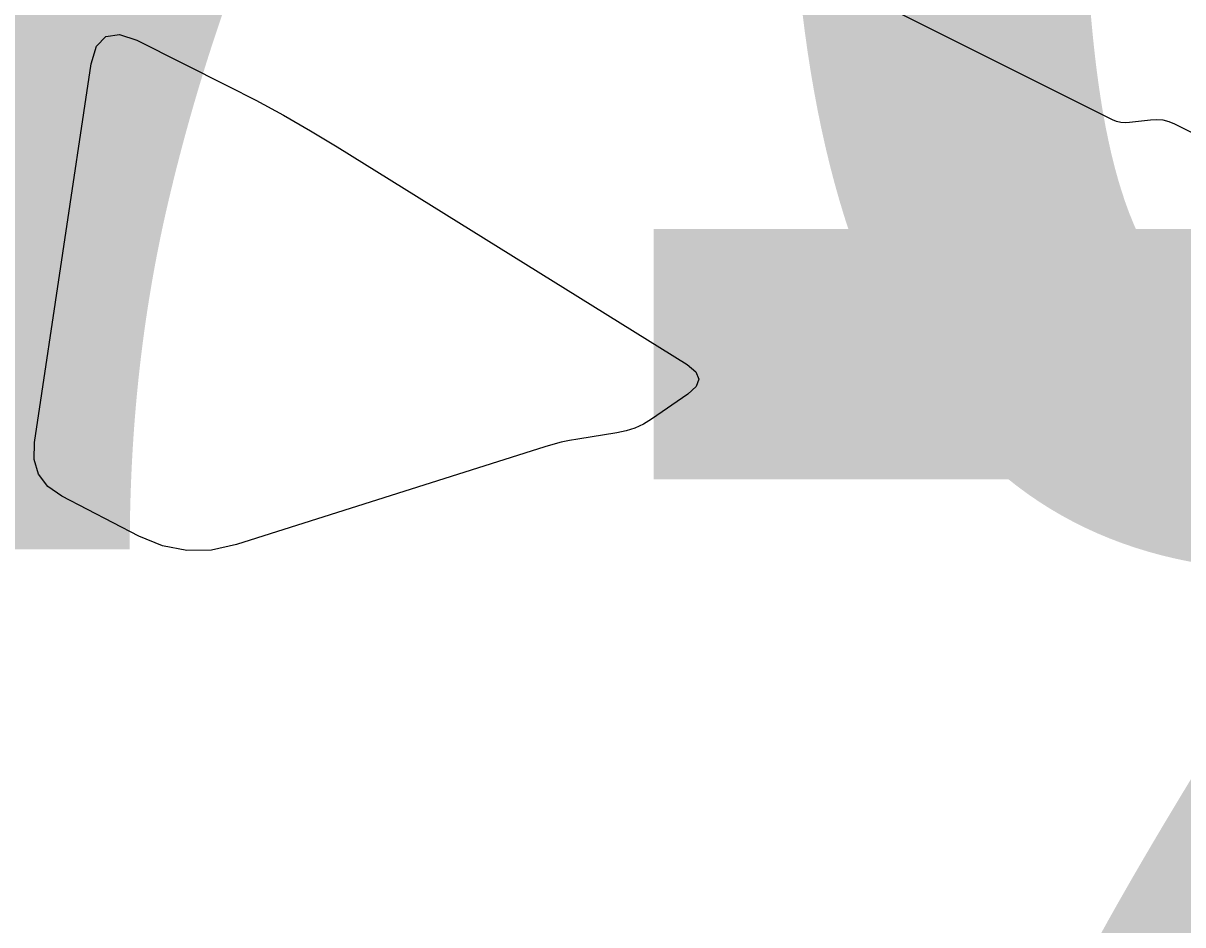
# Model space of a CAD drawing. Extents: x 2498567 to 2501210, y 7092229 to 7094464.
# Drawn here: x 2499570.929 to 2499574.575, y 7093427.027 to 7093429.861 of the extents above; entities that cross this region are included whole.
import ezdxf

# ---------------------------------------------------------------- set-up
doc = ezdxf.new("R2010")
doc.units = 0
doc.header["$MEASUREMENT"] = 0
doc.linetypes.add('DGN Style 5', pattern=[531.948115, 227.977763, -303.970351])
doc.layers.add('Level 31', color=254, linetype='Continuous', lineweight=0)
doc.layers.add('Level 35', color=254, linetype='Continuous', lineweight=0)
doc.styles.get("Standard").update_dxf_attribs({"font": 'ARIALBD.TTF'})

msp = doc.modelspace()

# ---------------------------------------------------------------- linework, layer by layer
at = {"layer": 'Level 31', "color": 35, "linetype": 'Continuous', "lineweight": 13}
for p, q in [((2499571.1599, 7093429.7888), (2499571.1893, 7093429.8198)), ((2499571.1893, 7093429.8198), (2499571.2316, 7093429.826)), ((2499571.2316, 7093429.826), (2499571.2867, 7093429.8076)), ((2499571.2867, 7093429.8076), (2499571.5736, 7093429.6639)), ((2499571.1433, 7093429.7332), (2499571.1599, 7093429.7888)), ((2499570.9647, 7093428.5437), (2499571.1433, 7093429.7332)), ((2499571.5736, 7093429.6639), (2499571.6609, 7093429.619)), ((2499571.6609, 7093429.619), (2499571.7471, 7093429.572)), ((2499571.7471, 7093429.572), (2499571.8322, 7093429.5231)), ((2499571.8322, 7093429.5231), (2499571.9162, 7093429.4723)), ((2499571.9162, 7093429.4723), (2499573.0166, 7093428.7885)), ((2499573.0166, 7093428.7885), (2499573.0439, 7093428.7659)), ((2499573.0439, 7093428.7659), (2499573.0533, 7093428.7428)), ((2499573.0533, 7093428.7428), (2499573.0449, 7093428.7193)), ((2499573.0449, 7093428.7193), (2499573.0187, 7093428.6953)), ((2499573.0187, 7093428.6953), (2499572.904, 7093428.6166)), ((2499572.8788, 7093428.6012), (2499572.8524, 7093428.5889)), ((2499572.904, 7093428.6166), (2499572.8788, 7093428.6012)), ((2499572.7959, 7093428.5736), (2499572.6727, 7093428.5543)), ((2499572.8247, 7093428.5797), (2499572.7959, 7093428.5736)), ((2499572.8524, 7093428.5889), (2499572.8247, 7093428.5797)), ((2499570.9635, 7093428.4898), (2499570.9647, 7093428.5437)), ((2499572.5689, 7093428.5298), (2499571.6, 7093428.2226)), ((2499572.5945, 7093428.5374), (2499572.5689, 7093428.5298)), ((2499572.6203, 7093428.544), (2499572.5945, 7093428.5374)), ((2499572.6464, 7093428.5496), (2499572.6203, 7093428.544)), ((2499572.6727, 7093428.5543), (2499572.6464, 7093428.5496)), ((2499570.9776, 7093428.4436), (2499570.9635, 7093428.4898)), ((2499571.0067, 7093428.4052), (2499570.9776, 7093428.4436)), ((2499571.051, 7093428.3744), (2499571.0067, 7093428.4052)), ((2499571.2929, 7093428.249), (2499571.051, 7093428.3744)), ((2499571.3676, 7093428.2185), (2499571.2929, 7093428.249)), ((2499571.4437, 7093428.204), (2499571.3676, 7093428.2185)), ((2499571.5212, 7093428.2053), (2499571.4437, 7093428.204)), ((2499571.6, 7093428.2226), (2499571.5212, 7093428.2053))]:
    msp.add_line(p, q, dxfattribs=at)
at = {"layer": 'Level 35', "color": 35, "linetype": 'DGN Style 5', "lineweight": 0, "flags": 128}
msp.add_lwpolyline([(2499579.4421, 7093420.7603), (2499579.695, 7093420.8885), (2499579.7731, 7093420.9261), (2499579.8526, 7093420.9602), (2499579.9335, 7093420.9909), (2499580.0158, 7093421.0183), (2499580.3531, 7093421.1225), (2499580.4227, 7093421.149), (2499580.4867, 7093421.1842), (2499580.5454, 7093421.2278), (2499580.5985, 7093421.28), (2499581.9936, 7093422.8415), (2499582.1707, 7093423.0973), (2499582.2572, 7093423.3666), (2499582.253, 7093423.6494), (2499582.1581, 7093423.9457), (2499581.5393, 7093425.283), (2499581.5218, 7093425.3217), (2499581.5049, 7093425.3607), (2499581.4888, 7093425.4), (2499581.4733, 7093425.4395), (2499581.4237, 7093425.5691), (2499581.4111, 7093425.5951), (2499581.3946, 7093425.6175), (2499581.374, 7093425.6364), (2499581.3496, 7093425.6517), (2499579.296, 7093426.7033), (2499579.2637, 7093426.722), (2499579.2338, 7093426.7437), (2499579.2063, 7093426.7684), (2499579.1813, 7093426.7961), (2499579.1034, 7093426.8914), (2499579.0857, 7093426.9104), (2499579.0659, 7093426.9263), (2499579.044, 7093426.9393), (2499579.0201, 7093426.9493), (2499577.5524, 7093427.4512), (2499577.5304, 7093427.4599), (2499577.5095, 7093427.4706), (2499577.4898, 7093427.4833), (2499577.4712, 7093427.4979), (2499577.4123, 7093427.5489), (2499577.3996, 7093427.5597), (2499577.3867, 7093427.5702), (2499577.3736, 7093427.5805), (2499577.3602, 7093427.5906), (2499575.2396, 7093429.1604), (2499575.1614, 7093429.2158), (2499575.081, 7093429.2676), (2499574.9985, 7093429.316), (2499574.9138, 7093429.3608), (2499574.55, 7093429.5437), (2499574.5316, 7093429.5514), (2499574.5127, 7093429.5562), (2499574.4933, 7093429.558), (2499574.4734, 7093429.557), (2499574.4075, 7093429.5488), (2499574.3935, 7093429.548), (2499574.3799, 7093429.5493), (2499574.3667, 7093429.5526), (2499574.3538, 7093429.558), (2499571.4298, 7093431.0204), (2499571.275, 7093431.0893), (2499571.116, 7093431.1432), (2499570.9526, 7093431.1822), (2499570.785, 7093431.2063), (2499570.2303, 7093431.2607), (2499570.1232, 7093431.2563), (2499570.0397, 7093431.2198), (2499569.9796, 7093431.1511), (2499569.9432, 7093431.0503), (2499569.6123, 7093429.4858), (2499569.5726, 7093429.3166), (2499569.5255, 7093429.1497), (2499569.4709, 7093428.985), (2499569.4089, 7093428.8226), (2499569.1604, 7093428.2122), (2499569.1376, 7093428.1407), (2499569.127, 7093428.0686), (2499569.1288, 7093427.9956), (2499569.1428, 7093427.922), (2499569.2234, 7093427.6256), (2499569.2321, 7093427.6025), (2499569.2446, 7093427.5826), (2499569.2611, 7093427.5657), (2499569.2814, 7093427.5519), (2499569.3543, 7093427.5119), (2499569.37, 7093427.5033), (2499569.3856, 7093427.4949), (2499569.4014, 7093427.4864), (2499569.4171, 7093427.4781), (2499569.6514, 7093427.3549), (2499569.7016, 7093427.3285), (2499569.7518, 7093427.3022), (2499569.8021, 7093427.276), (2499569.8525, 7093427.2498), (2499571.2405, 7093426.5299), (2499571.2942, 7093426.508), (2499571.3488, 7093426.4975), (2499571.4045, 7093426.4985), (2499571.4611, 7093426.5109), (2499571.6477, 7093426.5701), (2499571.6878, 7093426.582), (2499571.7283, 7093426.5923), (2499571.7692, 7093426.6011), (2499571.8105, 7093426.6084), (2499573.3327, 7093426.847), (2499573.5932, 7093426.8588), (2499573.7222, 7093426.7922), (2499573.7198, 7093426.6469), (2499573.586, 7093426.4232), (2499572.7445, 7093425.3142), (2499572.5935, 7093425.0695), (2499572.501, 7093424.811), (2499572.4672, 7093424.5385), (2499572.492, 7093424.2521), (2499572.8552, 7093422.2806), (2499572.9751, 7093421.8968), (2499573.1791, 7093421.5903), (2499573.4673, 7093421.3612), (2499573.8397, 7093421.2094), (2499575.8569, 7093420.6588), (2499576.05, 7093420.6147), (2499576.2447, 7093420.5874), (2499576.4411, 7093420.5769), (2499576.639, 7093420.5832), (2499577.2883, 7093420.6311), (2499577.4275, 7093420.6406), (2499577.5668, 7093420.6486), (2499577.7061, 7093420.6551), (2499577.8455, 7093420.6601), (2499579.2122, 7093420.7016), (2499579.2721, 7093420.7067), (2499579.3304, 7093420.7181), (2499579.3871, 7093420.736), (2499579.4421, 7093420.7603)], dxfattribs=at)

# ---------------------------------------------------------------- texts
at = {"layer": 'Level 31', "color": 35}
for p in [(2499565.6168, 7093428.2076), (2499572.6231, 7093424.4146)]:
    msp.add_text('770', height=4.8, dxfattribs=at).set_placement(p)

doc.saveas('drawing.dxf')
